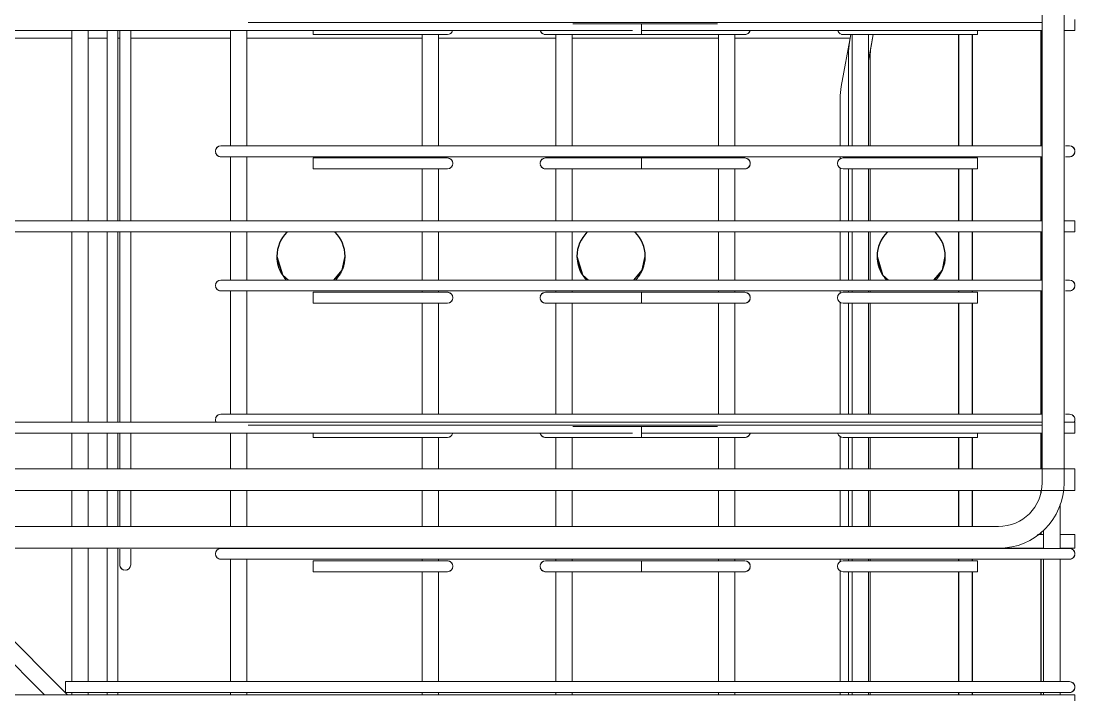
# Model space of a CAD drawing. Header units: millimetres. Extents: x -31655 to -5862, y 2843 to 78926.
# Drawn here: x -27253 to -26480, y 3898 to 4392 of the extents above; entities that cross this region are included whole.
import ezdxf

# ---------------------------------------------------------------- set-up
doc = ezdxf.new("R2010")
doc.units = ezdxf.units.MM
for name, color, linetype, lineweight in [('A-WALL', 113, 'Continuous', 25), ('S-BEAM', 12, 'Continuous', 18), ('S-RBAR', 171, 'Continuous', 18)]:
    doc.layers.add(name, color=color, linetype=linetype, lineweight=lineweight)

# ---------------------------------------------------------------- blocks, each defined once
blk = doc.blocks.new('M_Rectangular Corbel - M_Rectangular Corbel-5472199-Elevation Front')
at = {"layer": 'S-BEAM'}
for p, q in [((-27215.72, 4379.75), (-27315.02, 4379.75)), ((-27189.85, 4379.75), (-27203.72, 4379.75)), ((-27180.56, 4379.75), (-27181.85, 4379.75)), ((-27099.47, 4379.75), (-27172.56, 4379.75)), ((-26958.99, 4379.75), (-27087.47, 4379.75)), ((-26861.01, 4379.75), (-26946.99, 4379.75)), ((-26741.78, 4379.75), (-26849.01, 4379.75)), ((-26645.02, 4379.75), (-26729.78, 4379.75))]:
    blk.add_line(p, q, dxfattribs=at)

msp = doc.modelspace()

# ---------------------------------------------------------------- linework, layer by layer
at = {"layer": 'A-WALL'}
for p, q in [((-26565.39395, 4300.71954), (-26565.39395, 4382.25431)), ((-26555.39395, 4300.71954), (-26555.39395, 4382.25431)), ((-26505.39395, 4385.2887), (-26505.39395, 4300.71954)), ((-26565.39395, 4291.84483), (-26565.39395, 4292.71954)), ((-26555.39395, 4291.84483), (-26555.39395, 4292.71954)), ((-26505.39395, 4292.71954), (-26505.39395, 4245.77595)), ((-26565.39395, 4245.77595), (-26565.39395, 4283.84483)), ((-26555.39395, 4245.77595), (-26555.39395, 4283.84483)), ((-26565.39395, 4202.38931), (-26565.39395, 4237.77595)), ((-26555.39395, 4202.38931), (-26555.39395, 4237.77595)), ((-26505.39395, 4237.77595), (-26505.39395, 4202.38931)), ((-26565.39395, 4193.43534), (-26565.39395, 4194.38931)), ((-26555.39395, 4193.43534), (-26555.39395, 4194.38931)), ((-26505.39395, 4194.38931), (-26505.39395, 4104.05907)), ((-26565.39395, 4104.05907), (-26565.39395, 4185.43534)), ((-26555.39395, 4104.05907), (-26555.39395, 4185.43534)), ((-26565.39395, 4064.08483), (-26565.39395, 4087.02586)), ((-26555.39395, 4064.08483), (-26555.39395, 4087.02586)), ((-26505.39395, 4090.2632), (-26505.39395, 4064.08483)), ((-26565.39395, 4021.80073), (-26565.39395, 4048.08483)), ((-26555.39395, 4021.80073), (-26555.39395, 4048.08483)), ((-26505.39395, 4048.08483), (-26505.39395, 4046.20498)), ((-26505.39395, 4017.6028), (-26505.39395, 4015.80073)), ((-26565.39395, 3996.61638), (-26565.39395, 3997.72883)), ((-26555.39395, 3996.61638), (-26555.39395, 3997.72883)), ((-26505.39395, 3997.72883), (-26505.39395, 3908.08483)), ((-26565.39395, 3908.08483), (-26565.39395, 3988.61638)), ((-26555.39395, 3908.08483), (-26555.39395, 3988.61638)), ((-26565.39395, 3898.5), (-26565.39395, 3900.08483)), ((-26555.39395, 3898.5), (-26555.39395, 3900.08483)), ((-26505.39395, 3900.08483), (-26505.39395, 3898.5))]:
    msp.add_line(p, q, dxfattribs=at)
at = {"layer": 'A-WALL', "flags": 128}
for points in [[(-27065.39395, 4219.75), (-27061.37336, 4206.15352), (-27056.97846, 4202.38931)], [(-27023.69805, 4202.38931), (-27017.57425, 4209.53915), (-27015.39395, 4219.75)], [(-26845.39395, 4219.75), (-26841.37336, 4206.15352), (-26836.97846, 4202.38931)], [(-26803.69805, 4202.38931), (-26797.57425, 4209.53915), (-26795.39395, 4219.75)], [(-26625.39395, 4219.75), (-26621.37336, 4206.15352), (-26616.97846, 4202.38931)], [(-26583.69805, 4202.38931), (-26577.57425, 4209.53915), (-26575.39395, 4219.75)]]:
    msp.add_lwpolyline(points, dxfattribs=at)
at = {"layer": 'A-WALL'}
for centre, start, end in [((-27040.39395, 4219.75), 135, 180), ((-27040.39395, 4219.75), 0, 45), ((-26820.39395, 4219.75), 135, 180), ((-26820.39395, 4219.75), 0, 45), ((-26600.39395, 4219.75), 135, 180), ((-26600.39395, 4219.75), 0, 45), ((-27040.39395, 4219.75), 180.45365512, 211.93425252), ((-27040.39395, 4219.75), 338.70968858, 359.36744852), ((-26820.39395, 4219.75), 180.45365512, 211.93425252), ((-26820.39395, 4219.75), 338.70968858, 359.36744852), ((-26600.39395, 4219.75), 180.45365512, 211.93425252), ((-26600.39395, 4219.75), 338.70968858, 359.36744852), ((-27040.39395, 4219.75), 334.77405349, 338.15580516), ((-26820.39395, 4219.75), 334.77405349, 338.15580516), ((-26600.39395, 4219.75), 334.77405349, 338.15580516), ((-27040.39395, 4219.75), 212.3286712, 213.89064593), ((-27040.39395, 4219.75), 214.92559471, 224.08169854), ((-27040.39395, 4219.75), 315.91830146, 334.13098747), ((-26820.39395, 4219.75), 212.3286712, 213.89064593), ((-26820.39395, 4219.75), 214.92559471, 224.08169854), ((-26820.39395, 4219.75), 315.91830146, 334.13098747), ((-26600.39395, 4219.75), 212.3286712, 213.89064593), ((-26600.39395, 4219.75), 214.92559471, 224.08169854), ((-26600.39395, 4219.75), 315.91830146, 334.13098747)]:
    msp.add_arc(centre, 25, start, end, dxfattribs=at)
at = {"layer": 'S-RBAR'}
for p, q in [((-26504.39395, 4802.5498), (-26504.39395, 4053.80073)), ((-26488.39395, 4802.5498), (-26488.39395, 4053.80073)), ((-27086.39395, 4391.04978), (-26504.39395, 4391.04978)), ((-26848.42868, 4390.25431), (-26804.67822, 4390.25431)), ((-26804.67822, 4390.25431), (-26798.18937, 4390.25431)), ((-26798.18937, 4390.25431), (-26742.39395, 4390.25431)), ((-26798.18937, 4382.25431), (-26798.18937, 4390.25431)), ((-26480.39395, 4385.2887), (-26480.39395, 4393.2887)), ((-30096.10968, 4385.2887), (-26804.67822, 4385.2887)), ((-27215.71501, 4385.2887), (-27215.71501, 4245.77595)), ((-27203.71501, 4385.2887), (-27203.71501, 4245.77595)), ((-27189.84916, 4245.77595), (-27189.84916, 4385.2887)), ((-27181.84916, 4245.77595), (-27181.84916, 4385.2887)), ((-27180.55782, 4385.2887), (-27180.55782, 4245.77595)), ((-27172.55782, 4385.2887), (-27172.55782, 4245.77595)), ((-27099.46501, 4300.71954), (-27099.46501, 4385.2887)), ((-27087.46501, 4300.71954), (-27087.46501, 4385.2887)), ((-27038.8828, 4382.25431), (-27038.8828, 4385.2887)), ((-27038.8828, 4382.25431), (-27014.67822, 4382.25431)), ((-26974.53608, 4382.25431), (-27014.67822, 4382.25431)), ((-26974.53608, 4382.25431), (-26940.39395, 4382.25431)), ((-26958.98659, 4300.71954), (-26958.98659, 4382.25431)), ((-26946.98659, 4300.71954), (-26946.98659, 4382.25431)), ((-26848.42868, 4382.25431), (-26868.42868, 4382.25431)), ((-26861.00816, 4300.71954), (-26861.00816, 4382.25431)), ((-26849.00816, 4300.71954), (-26849.00816, 4382.25431)), ((-26848.42868, 4382.25431), (-26804.67822, 4382.25431)), ((-26804.67822, 4382.25431), (-26798.18937, 4382.25431)), ((-26798.18937, 4385.2887), (-26504.39395, 4385.2887)), ((-26798.18937, 4382.25431), (-26742.39395, 4382.25431)), ((-26722.39395, 4382.25431), (-26742.39395, 4382.25431)), ((-26741.77973, 4300.71954), (-26741.77973, 4382.25431)), ((-26729.77973, 4300.71954), (-26729.77973, 4382.25431)), ((-26644.54798, 4382.25431), (-26651.64765, 4344.22124)), ((-26616.25181, 4382.25431), (-26650.39395, 4382.25431)), ((-26644.54798, 4382.25431), (-26645.57888, 4376.73175)), ((-26643.80131, 4300.71954), (-26643.80131, 4382.25431)), ((-26628.2716, 4382.25431), (-26631.80131, 4363.3456)), ((-26631.80131, 4300.71954), (-26631.80131, 4382.25431)), ((-26628.2716, 4382.25431), (-26629.85057, 4373.79573)), ((-26616.25181, 4382.25431), (-26576.10968, 4382.25431)), ((-26551.90509, 4382.25431), (-26576.10968, 4382.25431)), ((-26551.90509, 4385.2887), (-26551.90509, 4382.25431)), ((-26488.39395, 4385.2887), (-26480.39395, 4385.2887)), ((-26646.39395, 4367.9237), (-26646.39395, 4300.71954)), ((-26630.39395, 4367.9237), (-26630.39395, 4300.71954)), ((-26652.46272, 4335.41318), (-26652.46272, 4300.71954)), ((-27086.39395, 4300.71954), (-27106.39395, 4300.71954)), ((-27086.39395, 4300.71954), (-27106.39395, 4300.71954)), ((-27086.39395, 4300.71954), (-26504.39395, 4300.71954)), ((-26484.39395, 4300.71954), (-26487.20188, 4300.71954)), ((-27100.53608, 4292.71954), (-27106.39395, 4292.71954)), ((-27100.53608, 4292.71954), (-27106.39395, 4292.71954)), ((-27086.39395, 4292.71954), (-27100.53608, 4292.71954)), ((-27099.46501, 4245.77595), (-27099.46501, 4292.71954)), ((-27087.46501, 4245.77595), (-27087.46501, 4292.71954)), ((-27086.39395, 4292.71954), (-26504.39395, 4292.71954)), ((-27038.8828, 4291.84483), (-27014.67822, 4291.84483)), ((-27038.8828, 4283.84483), (-27038.8828, 4291.84483)), ((-26974.53608, 4291.84483), (-27014.67822, 4291.84483)), ((-26974.53608, 4291.84483), (-26940.39395, 4291.84483)), ((-26958.98659, 4291.84483), (-26958.98659, 4292.71954)), ((-26946.98659, 4291.84483), (-26946.98659, 4292.71954)), ((-26848.42868, 4291.84483), (-26868.42868, 4291.84483)), ((-26861.00816, 4291.84483), (-26861.00816, 4292.71954)), ((-26849.00816, 4291.84483), (-26849.00816, 4292.71954)), ((-26848.42868, 4291.84483), (-26804.67822, 4291.84483)), ((-26804.67822, 4291.84483), (-26798.18937, 4291.84483)), ((-26798.18937, 4291.84483), (-26742.39395, 4291.84483)), ((-26798.18937, 4283.84483), (-26798.18937, 4291.84483)), ((-26722.39395, 4291.84483), (-26742.39395, 4291.84483)), ((-26741.77973, 4291.84483), (-26741.77973, 4292.71954)), ((-26729.77973, 4291.84483), (-26729.77973, 4292.71954)), ((-26652.46272, 4292.71954), (-26652.46272, 4291.21931)), ((-26616.25181, 4291.84483), (-26650.39395, 4291.84483)), ((-26646.39395, 4292.71954), (-26646.39395, 4291.84483)), ((-26643.80131, 4291.84483), (-26643.80131, 4292.71954)), ((-26631.80131, 4291.84483), (-26631.80131, 4292.71954)), ((-26630.39395, 4292.71954), (-26630.39395, 4291.84483)), ((-26616.25181, 4291.84483), (-26576.10968, 4291.84483)), ((-26551.90509, 4291.84483), (-26576.10968, 4291.84483)), ((-26551.90509, 4291.84483), (-26551.90509, 4283.84483)), ((-26484.39395, 4292.71954), (-26487.20188, 4292.71954)), ((-27038.8828, 4283.84483), (-27014.67822, 4283.84483)), ((-26974.53608, 4283.84483), (-27014.67822, 4283.84483)), ((-26974.53608, 4283.84483), (-26940.39395, 4283.84483)), ((-26958.98659, 4245.77595), (-26958.98659, 4283.84483)), ((-26946.98659, 4245.77595), (-26946.98659, 4283.84483)), ((-26848.42868, 4283.84483), (-26868.42868, 4283.84483)), ((-26861.00816, 4245.77595), (-26861.00816, 4283.84483)), ((-26849.00816, 4245.77595), (-26849.00816, 4283.84483)), ((-26848.42868, 4283.84483), (-26804.67822, 4283.84483)), ((-26804.67822, 4283.84483), (-26798.18937, 4283.84483)), ((-26798.18937, 4283.84483), (-26742.39395, 4283.84483)), ((-26722.39395, 4283.84483), (-26742.39395, 4283.84483)), ((-26741.77973, 4245.77595), (-26741.77973, 4283.84483)), ((-26729.77973, 4245.77595), (-26729.77973, 4283.84483)), ((-26652.46272, 4284.47035), (-26652.46272, 4245.77595)), ((-26616.25181, 4283.84483), (-26650.39395, 4283.84483)), ((-26646.39395, 4283.84483), (-26646.39395, 4245.77595)), ((-26643.80131, 4245.77595), (-26643.80131, 4283.84483)), ((-26631.80131, 4245.77595), (-26631.80131, 4283.84483)), ((-26630.39395, 4283.84483), (-26630.39395, 4245.77595)), ((-26616.25181, 4283.84483), (-26576.10968, 4283.84483)), ((-26551.90509, 4283.84483), (-26576.10968, 4283.84483)), ((-30396.39395, 4245.77595), (-26504.39395, 4245.77595)), ((-26488.39395, 4245.77595), (-26480.39395, 4245.77595)), ((-26480.39395, 4237.77595), (-26480.39395, 4245.77595)), ((-30396.39395, 4237.77595), (-26504.39395, 4237.77595)), ((-27215.71501, 4237.77595), (-27215.71501, 4098.2632)), ((-27203.71501, 4237.77595), (-27203.71501, 4098.2632)), ((-27189.84916, 4098.2632), (-27189.84916, 4237.77595)), ((-27181.84916, 4098.2632), (-27181.84916, 4237.77595)), ((-27180.55782, 4237.77595), (-27180.55782, 4098.2632)), ((-27172.55782, 4237.77595), (-27172.55782, 4098.2632)), ((-27099.46501, 4202.38931), (-27099.46501, 4237.77595)), ((-27087.46501, 4202.38931), (-27087.46501, 4237.77595)), ((-26958.98659, 4202.38931), (-26958.98659, 4237.77595)), ((-26946.98659, 4202.38931), (-26946.98659, 4237.77595)), ((-26861.00816, 4202.38931), (-26861.00816, 4237.77595)), ((-26849.00816, 4202.38931), (-26849.00816, 4237.77595)), ((-26741.77973, 4202.38931), (-26741.77973, 4237.77595)), ((-26729.77973, 4202.38931), (-26729.77973, 4237.77595)), ((-26652.46272, 4237.77595), (-26652.46272, 4202.38931)), ((-26646.39395, 4237.77595), (-26646.39395, 4202.38931)), ((-26643.80131, 4202.38931), (-26643.80131, 4237.77595)), ((-26631.80131, 4202.38931), (-26631.80131, 4237.77595)), ((-26630.39395, 4237.77595), (-26630.39395, 4202.38931)), ((-26488.39395, 4237.77595), (-26480.39395, 4237.77595)), ((-27086.39395, 4202.38931), (-27106.39395, 4202.38931)), ((-27086.39395, 4202.38931), (-27106.39395, 4202.38931)), ((-27086.39395, 4202.38931), (-26504.39395, 4202.38931)), ((-26484.39395, 4202.38931), (-26487.20188, 4202.38931)), ((-27100.53608, 4194.38931), (-27106.39395, 4194.38931)), ((-27100.53608, 4194.38931), (-27106.39395, 4194.38931)), ((-27086.39395, 4194.38931), (-27100.53608, 4194.38931)), ((-27099.46501, 4104.05907), (-27099.46501, 4194.38931)), ((-27087.46501, 4104.05907), (-27087.46501, 4194.38931)), ((-27086.39395, 4194.38931), (-26504.39395, 4194.38931)), ((-27038.8828, 4193.43534), (-27014.67822, 4193.43534)), ((-27038.8828, 4185.43534), (-27038.8828, 4193.43534)), ((-26974.53608, 4193.43534), (-27014.67822, 4193.43534)), ((-26974.53608, 4193.43534), (-26940.39395, 4193.43534)), ((-26958.98659, 4193.43534), (-26958.98659, 4194.38931)), ((-26946.98659, 4193.43534), (-26946.98659, 4194.38931)), ((-26848.42868, 4193.43534), (-26868.42868, 4193.43534)), ((-26861.00816, 4193.43534), (-26861.00816, 4194.38931)), ((-26849.00816, 4193.43534), (-26849.00816, 4194.38931)), ((-26848.42868, 4193.43534), (-26804.67822, 4193.43534)), ((-26804.67822, 4193.43534), (-26798.18937, 4193.43534)), ((-26798.18937, 4193.43534), (-26742.39395, 4193.43534)), ((-26798.18937, 4185.43534), (-26798.18937, 4193.43534)), ((-26722.39395, 4193.43534), (-26742.39395, 4193.43534)), ((-26741.77973, 4193.43534), (-26741.77973, 4194.38931)), ((-26729.77973, 4193.43534), (-26729.77973, 4194.38931)), ((-26652.46272, 4194.38931), (-26652.46272, 4192.80983)), ((-26616.25181, 4193.43534), (-26650.39395, 4193.43534)), ((-26646.39395, 4194.38931), (-26646.39395, 4193.43534)), ((-26643.80131, 4193.43534), (-26643.80131, 4194.38931)), ((-26631.80131, 4193.43534), (-26631.80131, 4194.38931)), ((-26630.39395, 4194.38931), (-26630.39395, 4193.43534)), ((-26616.25181, 4193.43534), (-26576.10968, 4193.43534)), ((-26551.90509, 4193.43534), (-26576.10968, 4193.43534)), ((-26551.90509, 4193.43534), (-26551.90509, 4185.43534)), ((-26484.39395, 4194.38931), (-26487.20188, 4194.38931)), ((-27038.8828, 4185.43534), (-27014.67822, 4185.43534)), ((-26974.53608, 4185.43534), (-27014.67822, 4185.43534)), ((-26974.53608, 4185.43534), (-26940.39395, 4185.43534)), ((-26958.98659, 4104.05907), (-26958.98659, 4185.43534)), ((-26946.98659, 4104.05907), (-26946.98659, 4185.43534)), ((-26848.42868, 4185.43534), (-26868.42868, 4185.43534)), ((-26861.00816, 4104.05907), (-26861.00816, 4185.43534)), ((-26849.00816, 4104.05907), (-26849.00816, 4185.43534)), ((-26848.42868, 4185.43534), (-26804.67822, 4185.43534)), ((-26804.67822, 4185.43534), (-26798.18937, 4185.43534)), ((-26798.18937, 4185.43534), (-26742.39395, 4185.43534)), ((-26722.39395, 4185.43534), (-26742.39395, 4185.43534)), ((-26741.77973, 4104.05907), (-26741.77973, 4185.43534)), ((-26729.77973, 4104.05907), (-26729.77973, 4185.43534)), ((-26652.46272, 4186.06086), (-26652.46272, 4104.05907)), ((-26616.25181, 4185.43534), (-26650.39395, 4185.43534)), ((-26646.39395, 4185.43534), (-26646.39395, 4104.05907)), ((-26643.80131, 4104.05907), (-26643.80131, 4185.43534)), ((-26631.80131, 4104.05907), (-26631.80131, 4185.43534)), ((-26630.39395, 4185.43534), (-26630.39395, 4104.05907)), ((-26616.25181, 4185.43534), (-26576.10968, 4185.43534)), ((-26551.90509, 4185.43534), (-26576.10968, 4185.43534)), ((-27086.39395, 4104.05907), (-27106.39395, 4104.05907)), ((-27086.39395, 4104.05907), (-27106.39395, 4104.05907)), ((-27086.39395, 4104.05907), (-26504.39395, 4104.05907)), ((-26484.39395, 4104.05907), (-26487.20188, 4104.05907)), ((-30396.39395, 4098.2632), (-26504.39395, 4098.2632)), ((-27086.39395, 4096.05907), (-26504.39395, 4096.05907)), ((-26848.42868, 4095.02586), (-26804.67822, 4095.02586)), ((-26804.67822, 4095.02586), (-26798.18937, 4095.02586)), ((-26798.18937, 4095.02586), (-26742.39395, 4095.02586)), ((-26798.18937, 4087.02586), (-26798.18937, 4095.02586)), ((-26488.39395, 4098.2632), (-26480.39395, 4098.2632)), ((-26480.39395, 4090.2632), (-26480.39395, 4098.2632)), ((-30096.10968, 4090.2632), (-26804.67822, 4090.2632)), ((-27215.71501, 4090.2632), (-27215.71501, 4064.08483)), ((-27203.71501, 4090.2632), (-27203.71501, 4064.08483)), ((-27189.84916, 4064.08483), (-27189.84916, 4090.2632)), ((-27181.84916, 4064.08483), (-27181.84916, 4090.2632)), ((-27180.55782, 4090.2632), (-27180.55782, 4064.08483)), ((-27172.55782, 4090.2632), (-27172.55782, 4064.08483)), ((-27099.46501, 4064.08483), (-27099.46501, 4090.2632)), ((-27087.46501, 4064.08483), (-27087.46501, 4090.2632)), ((-27038.8828, 4087.02586), (-27038.8828, 4090.2632)), ((-27038.8828, 4087.02586), (-27014.67822, 4087.02586)), ((-26974.53608, 4087.02586), (-27014.67822, 4087.02586)), ((-26974.53608, 4087.02586), (-26940.39395, 4087.02586)), ((-26958.98659, 4064.08483), (-26958.98659, 4087.02586)), ((-26946.98659, 4064.08483), (-26946.98659, 4087.02586)), ((-26848.42868, 4087.02586), (-26868.42868, 4087.02586)), ((-26861.00816, 4064.08483), (-26861.00816, 4087.02586)), ((-26849.00816, 4064.08483), (-26849.00816, 4087.02586)), ((-26848.42868, 4087.02586), (-26804.67822, 4087.02586)), ((-26804.67822, 4087.02586), (-26798.18937, 4087.02586)), ((-26798.18937, 4090.2632), (-26504.39395, 4090.2632)), ((-26798.18937, 4087.02586), (-26742.39395, 4087.02586)), ((-26722.39395, 4087.02586), (-26742.39395, 4087.02586)), ((-26741.77973, 4064.08483), (-26741.77973, 4087.02586)), ((-26729.77973, 4064.08483), (-26729.77973, 4087.02586)), ((-26652.46272, 4087.65138), (-26652.46272, 4064.08483)), ((-26616.25181, 4087.02586), (-26650.39395, 4087.02586)), ((-26646.39395, 4087.02586), (-26646.39395, 4064.08483)), ((-26643.80131, 4064.08483), (-26643.80131, 4087.02586)), ((-26631.80131, 4064.08483), (-26631.80131, 4087.02586)), ((-26630.39395, 4087.02586), (-26630.39395, 4064.08483)), ((-26616.25181, 4087.02586), (-26576.10968, 4087.02586)), ((-26551.90509, 4087.02586), (-26576.10968, 4087.02586)), ((-26551.90509, 4090.2632), (-26551.90509, 4087.02586)), ((-26488.39395, 4090.2632), (-26480.39395, 4090.2632)), ((-26480.39395, 4064.08483), (-30420.39395, 4064.08483)), ((-26480.39395, 4064.08483), (-26480.39395, 4048.08483)), ((-26480.39395, 4048.08483), (-30420.39395, 4048.08483)), ((-27215.71501, 4048.08483), (-27215.71501, 4021.80073)), ((-27203.71501, 4048.08483), (-27203.71501, 4021.80073)), ((-27189.84916, 4021.80073), (-27189.84916, 4048.08483)), ((-27181.84916, 4021.80073), (-27181.84916, 4048.08483)), ((-27180.55782, 4048.08483), (-27180.55782, 4021.80073)), ((-27172.55782, 4048.08483), (-27172.55782, 4021.80073)), ((-27099.46501, 4021.80073), (-27099.46501, 4048.08483)), ((-27087.46501, 4021.80073), (-27087.46501, 4048.08483)), ((-26958.98659, 4021.80073), (-26958.98659, 4048.08483)), ((-26946.98659, 4021.80073), (-26946.98659, 4048.08483)), ((-26861.00816, 4021.80073), (-26861.00816, 4048.08483)), ((-26849.00816, 4021.80073), (-26849.00816, 4048.08483)), ((-26741.77973, 4021.80073), (-26741.77973, 4048.08483)), ((-26729.77973, 4021.80073), (-26729.77973, 4048.08483)), ((-26652.46272, 4048.08483), (-26652.46272, 4021.80073)), ((-26646.39395, 4048.08483), (-26646.39395, 4021.80073)), ((-26643.80131, 4021.80073), (-26643.80131, 4048.08483)), ((-26631.80131, 4021.80073), (-26631.80131, 4048.08483)), ((-26630.39395, 4048.08483), (-26630.39395, 4021.80073)), ((-26491.32288, 4005.72883), (-26491.32288, 4038.25494)), ((-26536.39395, 4021.80073), (-30364.39395, 4021.80073)), ((-26503.32288, 4005.72883), (-26503.32288, 4019.19199)), ((-26503.32288, 4015.80073), (-26507.74245, 4015.80073)), ((-26480.39395, 4015.80073), (-26491.32288, 4015.80073)), ((-26480.39395, 4015.80073), (-26480.39395, 4005.80073)), ((-26536.39395, 4005.80073), (-30364.39395, 4005.80073)), ((-27218.76462, 3898.5), (-27324.32387, 4004.05925)), ((-27215.71501, 4005.80073), (-27215.71501, 3908.08483)), ((-27203.71501, 4005.80073), (-27203.71501, 3908.08483)), ((-27189.84916, 3908.08483), (-27189.84916, 4005.80073)), ((-27181.84916, 3908.08483), (-27181.84916, 4005.80073)), ((-27180.55782, 3993.75), (-27180.55782, 4005.20461)), ((-27172.55782, 3993.75), (-27172.55782, 4005.20461)), ((-27086.39395, 4005.72883), (-27106.39395, 4005.72883)), ((-27086.39395, 4005.72883), (-27106.39395, 4005.72883)), ((-27086.39395, 4005.72883), (-26504.39395, 4005.72883)), ((-26503.32288, 4005.80073), (-26536.39395, 4005.80073)), ((-26484.39395, 4005.72883), (-26504.39395, 4005.72883)), ((-26480.39395, 4005.80073), (-26491.32288, 4005.80073)), ((-27100.53608, 3997.72883), (-27106.39395, 3997.72883)), ((-27100.53608, 3997.72883), (-27106.39395, 3997.72883)), ((-27086.39395, 3997.72883), (-27100.53608, 3997.72883)), ((-27099.46501, 3908.08483), (-27099.46501, 3997.72883)), ((-27087.46501, 3908.08483), (-27087.46501, 3997.72883)), ((-27086.39395, 3997.72883), (-26504.39395, 3997.72883)), ((-27038.8828, 3996.61638), (-27014.67822, 3996.61638)), ((-27038.8828, 3988.61638), (-27038.8828, 3996.61638)), ((-26974.53608, 3996.61638), (-27014.67822, 3996.61638)), ((-26974.53608, 3996.61638), (-26940.39395, 3996.61638)), ((-26958.98659, 3996.61638), (-26958.98659, 3997.72883)), ((-26946.98659, 3996.61638), (-26946.98659, 3997.72883)), ((-26848.42868, 3996.61638), (-26868.42868, 3996.61638)), ((-26861.00816, 3996.61638), (-26861.00816, 3997.72883)), ((-26849.00816, 3996.61638), (-26849.00816, 3997.72883)), ((-26848.42868, 3996.61638), (-26804.67822, 3996.61638)), ((-26804.67822, 3996.61638), (-26798.18937, 3996.61638)), ((-26798.18937, 3996.61638), (-26742.39395, 3996.61638)), ((-26798.18937, 3988.61638), (-26798.18937, 3996.61638)), ((-26722.39395, 3996.61638), (-26742.39395, 3996.61638)), ((-26741.77973, 3996.61638), (-26741.77973, 3997.72883)), ((-26729.77973, 3996.61638), (-26729.77973, 3997.72883)), ((-26652.46272, 3997.72883), (-26652.46272, 3995.99086)), ((-26616.25181, 3996.61638), (-26650.39395, 3996.61638)), ((-26646.39395, 3997.72883), (-26646.39395, 3996.61638)), ((-26643.80131, 3996.61638), (-26643.80131, 3997.72883)), ((-26631.80131, 3996.61638), (-26631.80131, 3997.72883)), ((-26630.39395, 3997.72883), (-26630.39395, 3996.61638)), ((-26616.25181, 3996.61638), (-26576.10968, 3996.61638)), ((-26551.90509, 3996.61638), (-26576.10968, 3996.61638)), ((-26551.90509, 3996.61638), (-26551.90509, 3988.61638)), ((-26484.39395, 3997.72883), (-26504.39395, 3997.72883)), ((-26503.32288, 3908.08483), (-26503.32288, 3997.72883)), ((-26491.32288, 3908.08483), (-26491.32288, 3997.72883)), ((-27235.73518, 3898.5), (-27324.32387, 3987.08869)), ((-27038.8828, 3988.61638), (-27014.67822, 3988.61638)), ((-26974.53608, 3988.61638), (-27014.67822, 3988.61638)), ((-26974.53608, 3988.61638), (-26940.39395, 3988.61638)), ((-26958.98659, 3908.08483), (-26958.98659, 3988.61638)), ((-26946.98659, 3908.08483), (-26946.98659, 3988.61638)), ((-26848.42868, 3988.61638), (-26868.42868, 3988.61638)), ((-26861.00816, 3908.08483), (-26861.00816, 3988.61638)), ((-26849.00816, 3908.08483), (-26849.00816, 3988.61638)), ((-26848.42868, 3988.61638), (-26804.67822, 3988.61638)), ((-26804.67822, 3988.61638), (-26798.18937, 3988.61638)), ((-26798.18937, 3988.61638), (-26742.39395, 3988.61638)), ((-26722.39395, 3988.61638), (-26742.39395, 3988.61638)), ((-26741.77973, 3908.08483), (-26741.77973, 3988.61638)), ((-26729.77973, 3908.08483), (-26729.77973, 3988.61638)), ((-26652.46272, 3989.2419), (-26652.46272, 3908.08483)), ((-26616.25181, 3988.61638), (-26650.39395, 3988.61638)), ((-26646.39395, 3988.61638), (-26646.39395, 3908.08483)), ((-26643.80131, 3908.08483), (-26643.80131, 3988.61638)), ((-26631.80131, 3908.08483), (-26631.80131, 3988.61638)), ((-26630.39395, 3988.61638), (-26630.39395, 3908.08483)), ((-26616.25181, 3988.61638), (-26576.10968, 3988.61638)), ((-26551.90509, 3988.61638), (-26576.10968, 3988.61638)), ((-27220.39395, 3908.08483), (-26504.39395, 3908.08483)), ((-27220.39395, 3900.08483), (-27220.39395, 3908.08483)), ((-26484.39395, 3908.08483), (-26504.39395, 3908.08483)), ((-30420.39395, 3898.5), (-26480.39395, 3898.5)), ((-27220.39395, 3900.08483), (-26504.39395, 3900.08483)), ((-27215.71501, 3900.08483), (-27215.71501, 3898.5)), ((-27203.71501, 3900.08483), (-27203.71501, 3898.5)), ((-27189.84916, 3898.5), (-27189.84916, 3900.08483)), ((-27181.84916, 3898.5), (-27181.84916, 3900.08483)), ((-27099.46501, 3898.5), (-27099.46501, 3900.08483)), ((-27087.46501, 3898.5), (-27087.46501, 3900.08483)), ((-26958.98659, 3898.5), (-26958.98659, 3900.08483)), ((-26946.98659, 3898.5), (-26946.98659, 3900.08483)), ((-26861.00816, 3898.5), (-26861.00816, 3900.08483)), ((-26849.00816, 3898.5), (-26849.00816, 3900.08483)), ((-26741.77973, 3898.5), (-26741.77973, 3900.08483)), ((-26729.77973, 3898.5), (-26729.77973, 3900.08483)), ((-26652.46272, 3900.08483), (-26652.46272, 3898.5)), ((-26646.39395, 3900.08483), (-26646.39395, 3898.5)), ((-26643.80131, 3898.5), (-26643.80131, 3900.08483)), ((-26631.80131, 3898.5), (-26631.80131, 3900.08483)), ((-26630.39395, 3900.08483), (-26630.39395, 3898.5)), ((-26484.39395, 3900.08483), (-26504.39395, 3900.08483)), ((-26503.32288, 3898.5), (-26503.32288, 3900.08483)), ((-26491.32288, 3898.5), (-26491.32288, 3900.08483)), ((-26480.39395, 3886.5), (-26480.39395, 3898.5))]:
    msp.add_line(p, q, dxfattribs=at)
for centre, radius, start, end in [((-26940.39395, 4386.25431), 4, 270, 345), ((-26940.39395, 4386.25431), 4, 300, 345), ((-26868.42868, 4386.25431), 4, 195, 240), ((-26868.42868, 4386.25431), 4, 195, 270), ((-26868.39395, 4386.25431), 4, 195, 240), ((-26868.42868, 4386.25431), 4, 255, 270), ((-26868.39395, 4386.25431), 4, 255, 270), ((-26722.39395, 4386.25431), 4, 270, 345), ((-26722.39395, 4386.25431), 4, 270, 285), ((-26722.39395, 4386.25431), 4, 300, 345), ((-26650.39395, 4386.25431), 4, 195, 240), ((-26650.39395, 4386.25431), 4, 195, 270), ((-26650.39395, 4386.25431), 4, 255, 270), ((-26598.39395, 4367.9237), 48, 169.42623927, 180), ((-26598.39395, 4367.9237), 32, 169.42623927, 180), ((-26604.46272, 4335.41318), 48, 169.42623927, 180), ((-27106.39395, 4296.71954), 4, 90, 270), ((-27106.39395, 4296.71954), 4, 90, 270), ((-27106.39395, 4296.71954), 4, 120, 165), ((-27106.39395, 4296.71954), 4, 195, 240), ((-26484.39395, 4296.71954), 4, 270, 90), ((-26484.39395, 4296.71954), 4, 15, 60), ((-26484.39395, 4296.71954), 4, 300, 345), ((-27106.39395, 4296.71954), 4, 255, 270), ((-26940.39395, 4287.84483), 4, 75, 90), ((-26940.39395, 4287.84483), 4, 270, 90), ((-26940.39395, 4287.84483), 4, 15, 60), ((-26868.42868, 4287.84483), 4, 90, 270), ((-26868.42868, 4287.84483), 4, 120, 165), ((-26868.39395, 4287.84483), 4, 120, 165), ((-26722.39395, 4287.84483), 4, 270, 90), ((-26722.39395, 4287.84483), 4, 15, 60), ((-26650.39395, 4287.84483), 4, 90, 270), ((-26650.39395, 4287.84483), 4, 121.24517158, 165), ((-26484.39395, 4296.71954), 4, 270, 285), ((-26940.39395, 4287.84483), 4, 300, 345), ((-26868.42868, 4287.84483), 4, 195, 240), ((-26868.39395, 4287.84483), 4, 195, 240), ((-26868.42868, 4287.84483), 4, 255, 270), ((-26868.39395, 4287.84483), 4, 255, 270), ((-26722.39395, 4287.84483), 4, 270, 285), ((-26722.39395, 4287.84483), 4, 300, 345), ((-26650.39395, 4287.84483), 4, 195, 238.75482842), ((-27106.39395, 4198.38931), 4, 90, 270), ((-27106.39395, 4198.38931), 4, 90, 270), ((-27106.39395, 4198.38931), 4, 120, 165), ((-27106.39395, 4198.38931), 4, 195, 240), ((-26484.39395, 4198.38931), 4, 270, 90), ((-26484.39395, 4198.38931), 4, 15, 60), ((-26484.39395, 4198.38931), 4, 300, 345), ((-27106.39395, 4198.38931), 4, 255, 270), ((-26940.39395, 4189.43534), 4, 75, 90), ((-26940.39395, 4189.43534), 4, 270, 90), ((-26940.39395, 4189.43534), 4, 15, 60), ((-26940.39395, 4189.43534), 4, 300, 345), ((-26868.42868, 4189.43534), 4, 90, 270), ((-26868.42868, 4189.43534), 4, 120, 165), ((-26868.42868, 4189.43534), 4, 195, 240), ((-26868.39395, 4189.43534), 4, 120, 165), ((-26868.39395, 4189.43534), 4, 195, 240), ((-26722.39395, 4189.43534), 4, 270, 90), ((-26722.39395, 4189.43534), 4, 15, 60), ((-26722.39395, 4189.43534), 4, 300, 345), ((-26650.39395, 4189.43534), 4, 90, 270), ((-26650.39395, 4189.43534), 4, 121.24517158, 165), ((-26650.39395, 4189.43534), 4, 195, 238.75482842), ((-26484.39395, 4198.38931), 4, 270, 285), ((-26868.42868, 4189.43534), 4, 255, 270), ((-26868.39395, 4189.43534), 4, 255, 270), ((-26722.39395, 4189.43534), 4, 270, 285), ((-27106.39395, 4100.05907), 4, 90, 206.8261327), ((-27106.39395, 4100.05907), 4, 90, 206.8261327), ((-27106.39395, 4100.05907), 4, 120, 165), ((-26484.39395, 4100.05907), 4, 333.1738673, 90), ((-26484.39395, 4100.05907), 4, 15, 60), ((-27106.39395, 4100.05907), 4, 195, 206.8261327), ((-26484.39395, 4100.05907), 4, 333.1738673, 345), ((-26940.39395, 4091.02586), 4, 270, 345), ((-26940.39395, 4091.02586), 4, 300, 345), ((-26868.42868, 4091.02586), 4, 195, 240), ((-26868.42868, 4091.02586), 4, 195, 270), ((-26868.39395, 4091.02586), 4, 195, 240), ((-26868.42868, 4091.02586), 4, 255, 270), ((-26868.39395, 4091.02586), 4, 255, 270), ((-26722.39395, 4091.02586), 4, 270, 345), ((-26722.39395, 4091.02586), 4, 270, 285), ((-26722.39395, 4091.02586), 4, 300, 345), ((-26650.39395, 4091.02586), 4, 195, 238.75482842), ((-26650.39395, 4091.02586), 4, 195, 270), ((-26536.39395, 4053.80073), 32, 270, 0), ((-26536.39395, 4053.80073), 48, 270, 360), ((-27106.39395, 4001.72883), 4, 90, 270), ((-27106.39395, 4001.72883), 4, 90, 270), ((-27106.39395, 4001.72883), 4, 120, 165), ((-26484.39395, 4001.72883), 4, 270, 90), ((-26484.39395, 4001.72883), 4, 15, 60), ((-27106.39395, 4001.72883), 4, 195, 240), ((-27106.39395, 4001.72883), 4, 255, 270), ((-26940.39395, 3992.61638), 4, 75, 90), ((-26940.39395, 3992.61638), 4, 270, 90), ((-26940.39395, 3992.61638), 4, 15, 60), ((-26868.42868, 3992.61638), 4, 90, 270), ((-26868.42868, 3992.61638), 4, 120, 165), ((-26868.39395, 3992.61638), 4, 120, 165), ((-26722.39395, 3992.61638), 4, 270, 90), ((-26722.39395, 3992.61638), 4, 15, 60), ((-26650.39395, 3992.61638), 4, 90, 270), ((-26650.39395, 3992.61638), 4, 121.24517158, 165), ((-26484.39395, 4001.72883), 4, 270, 285), ((-26484.39395, 4001.72883), 4, 300, 345), ((-27176.55782, 3993.75), 4, 180, 360), ((-27176.55782, 3993.75), 4, 180, 195), ((-27176.55782, 3993.75), 4, 210, 255), ((-27176.55782, 3993.75), 4, 285, 330), ((-26940.39395, 3992.61638), 4, 300, 345), ((-26868.42868, 3992.61638), 4, 195, 240), ((-26868.39395, 3992.61638), 4, 195, 240), ((-26868.42868, 3992.61638), 4, 255, 270), ((-26868.39395, 3992.61638), 4, 255, 270), ((-26722.39395, 3992.61638), 4, 270, 285), ((-26722.39395, 3992.61638), 4, 300, 345), ((-26650.39395, 3992.61638), 4, 195, 238.75482842), ((-26484.39395, 3904.08483), 4, 270, 90), ((-26484.39395, 3904.08483), 4, 15, 60), ((-26484.39395, 3904.08483), 4, 300, 345), ((-26484.39395, 3904.08483), 4, 270, 285)]:
    msp.add_arc(centre, radius, start, end, dxfattribs=at)

# ---------------------------------------------------------------- block references
at = {"layer": 'S-BEAM'}
msp.add_blockref('M_Rectangular Corbel - M_Rectangular Corbel-5472199-Elevation Front', (0, 0), dxfattribs=at)

doc.saveas('drawing.dxf')
